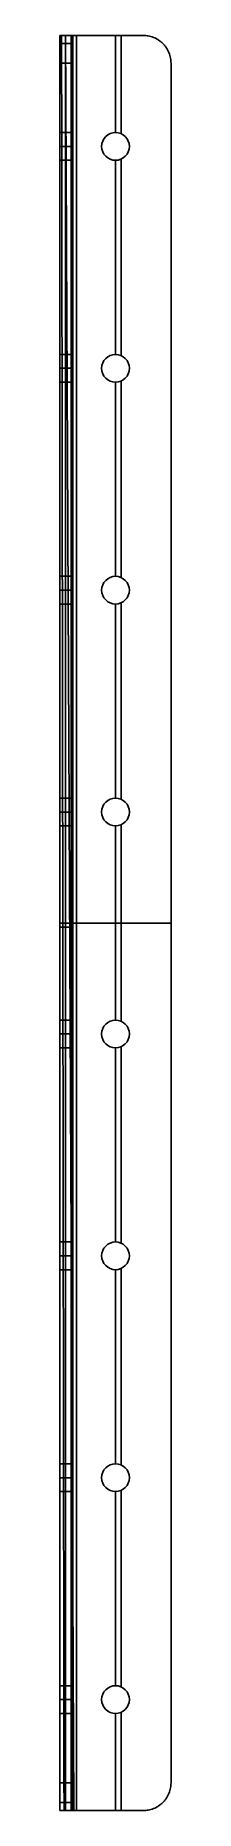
# Model space of a CAD drawing. Header units: millimetres. Extents: x 0 to 20, y -160 to 160.
import ezdxf

# ---------------------------------------------------------------- set-up
doc = ezdxf.new("R2010")
doc.units = ezdxf.units.MM
doc.layers.add('Default', color=7, linetype='Continuous', true_color=0x000000)

msp = doc.modelspace()

# ---------------------------------------------------------------- linework, layer by layer
at = {"layer": 'Default'}
for p, q in [((2, 160, 15), (0, 160, 15)), ((0, 160, 10), (2, 160, 10)), ((10, 160), (10, 160, 2)), ((15, 160), (15, 160, 2)), ((0, 142.5, 10), (2, 142.5, 10)), ((10, 142.5), (10, 142.5, 2)), ((0, 140, 12.5), (2, 140, 12.5)), ((0, 140, 7.5), (2, 140, 7.5)), ((7.5, 140), (7.5, 140, 2)), ((12.5, 140), (12.5, 140, 2)), ((0, 137.5, 10), (2, 137.5, 10)), ((10, 137.5), (10, 137.5, 2)), ((0, 102.5, 10), (2, 102.5, 10)), ((10, 102.5), (10, 102.5, 2)), ((0, 100, 12.5), (2, 100, 12.5)), ((0, 100, 7.5), (2, 100, 7.5)), ((7.5, 100), (7.5, 100, 2)), ((12.5, 100), (12.5, 100, 2)), ((0, 97.5, 10), (2, 97.5, 10)), ((10, 97.5), (10, 97.5, 2)), ((0, 62.5, 10), (2, 62.5, 10)), ((10, 62.5), (10, 62.5, 2)), ((0, 60, 12.5), (2, 60, 12.5)), ((0, 60, 7.5), (2, 60, 7.5)), ((7.5, 60), (7.5, 60, 2)), ((12.5, 60), (12.5, 60, 2)), ((0, 57.5, 10), (2, 57.5, 10)), ((10, 57.5), (10, 57.5, 2)), ((0, 22.5, 10), (2, 22.5, 10)), ((10, 22.5), (10, 22.5, 2)), ((0, 20, 12.5), (2, 20, 12.5)), ((0, 20, 7.5), (2, 20, 7.5)), ((7.5, 20), (7.5, 20, 2)), ((12.5, 20), (12.5, 20, 2)), ((0, 17.5, 10), (2, 17.5, 10)), ((10, 17.5), (10, 17.5, 2)), ((0, -17.5, 10), (2, -17.5, 10)), ((10, -17.5), (10, -17.5, 2)), ((0, -20, 12.5), (2, -20, 12.5)), ((0, -20, 7.5), (2, -20, 7.5)), ((7.5, -20), (7.5, -20, 2)), ((12.5, -20), (12.5, -20, 2)), ((0, -22.5, 10), (2, -22.5, 10)), ((10, -22.5), (10, -22.5, 2)), ((0, -57.5, 10), (2, -57.5, 10)), ((10, -57.5), (10, -57.5, 2)), ((0, -60, 12.5), (2, -60, 12.5)), ((0, -60, 7.5), (2, -60, 7.5)), ((7.5, -60), (7.5, -60, 2)), ((12.5, -60), (12.5, -60, 2)), ((0, -62.5, 10), (2, -62.5, 10)), ((10, -62.5), (10, -62.5, 2)), ((0, -97.5, 10), (2, -97.5, 10)), ((10, -97.5), (10, -97.5, 2)), ((0, -100, 12.5), (2, -100, 12.5)), ((0, -100, 7.5), (2, -100, 7.5)), ((7.5, -100), (7.5, -100, 2)), ((12.5, -100), (12.5, -100, 2)), ((0, -102.5, 10), (2, -102.5, 10)), ((10, -102.5), (10, -102.5, 2)), ((0, -137.5, 10), (2, -137.5, 10)), ((10, -137.5), (10, -137.5, 2)), ((0, -140, 12.5), (2, -140, 12.5)), ((0, -140, 7.5), (2, -140, 7.5)), ((7.5, -140), (7.5, -140, 2)), ((12.5, -140), (12.5, -140, 2)), ((0, -142.5, 10), (2, -142.5, 10)), ((10, -142.5), (10, -142.5, 2)), ((2, -160, 15), (0, -160, 15)), ((0, -160, 10), (2, -160, 10)), ((10, -160), (10, -160, 2)), ((15, -160), (15, -160, 2))]:
    msp.add_line(p, q, dxfattribs=at)
at = {"layer": 'Default', "extrusion": (1, 0, 0)}
for centre in [(140, 10), (140, 10, 1), (100, 10), (100, 10, 1), (60, 10), (60, 10, 1), (20, 10), (20, 10, 1), (-20, 10), (-20, 10, 1), (-60, 10), (-60, 10, 1), (-100, 10), (-100, 10, 1), (-140, 10), (-140, 10, 1)]:
    msp.add_circle(centre, 2.5, dxfattribs=at)
at = {"layer": 'Default', "extrusion": (-1, 0, 0)}
for centre in [(-140, 10, -2), (-100, 10, -2), (-60, 10, -2), (-20, 10, -2), (20, 10, -2), (60, 10, -2), (100, 10, -2), (140, 10, -2)]:
    msp.add_circle(centre, 2.5, dxfattribs=at)
at = {"layer": 'Default', "extrusion": (0, 0, -1)}
for centre in [(-10, 140, -2), (-10, 100, -2), (-10, 60, -2), (-10, 20, -2), (-10, -20, -2), (-10, -60, -2), (-10, -100, -2), (-10, -140, -2)]:
    msp.add_circle(centre, 2.5, dxfattribs=at)
at = {"layer": 'Default'}
for centre in [(10, 140), (10, 140, 1), (10, 100), (10, 100, 1), (10, 60), (10, 60, 1), (10, 20), (10, 20, 1), (10, -20), (10, -20, 1), (10, -60), (10, -60, 1), (10, -100), (10, -100, 1), (10, -140), (10, -140, 1)]:
    msp.add_circle(centre, 2.5, dxfattribs=at)
for points in [[(3, 160, 2), (2, 160, 2), (2, 160, 3)], [(0, 160, 1), (0, 160), (1, 160)], [(0, 155, 20), (0, 160, 20), (0, 160, 15)], [(1, 155, 20), (1, 160, 20), (1, 160, 15)], [(2, 160, 15), (2, 160, 20), (2, 155, 20)], [(15, 160), (20, 160), (20, 155)], [(20, 155, 2), (20, 160, 2), (15, 160, 2)], [(20, 155, 1), (20, 160, 1), (15, 160, 1)], [(3, 0, 2), (2, 0, 2), (2, 0, 3)], [(0, -0.75, 1.75), (0, -0.75), (1.75, -0.75)], [(0, -160, 15), (0, -160, 20), (0, -155, 20)], [(1, -155, 20), (1, -160, 20), (1, -160, 15)], [(2, -155, 20), (2, -160, 20), (2, -160, 15)], [(20, -155), (20, -160), (15, -160)], [(15, -160, 2), (20, -160, 2), (20, -155, 2)], [(20, -155, 1), (20, -160, 1), (15, -160, 1)], [(0, -160, 2.5), (0, -160), (2.5, -160)], [(3, -160, 2), (2, -160, 2), (2, -160, 3)]]:
    msp.add_rational_spline(points, [1, 0.707106781187, 1], degree=2, dxfattribs=at)
for points in [[(2.29, 160, 2.29), (2.29, 0, 2.29), (2.29, -160, 2.29)], [(0, -160, 2.5), (0, 0, 1.75), (0, 160, 1)], [(0, 160, 15), (0, 160, 8), (0, 160, 1)], [(0, 160, 10), (0, 151.25, 10), (0, 142.5, 10)], [(2, 158.54, 18.54), (1, 158.54, 18.54), (0, 158.54, 18.54)], [(0.73, -160, 0.73), (0.51, 0, 0.51), (0.29, 160, 0.29)], [(1, 160), (8, 160), (15, 160)], [(2.5, -160), (1.75, 0), (1, 160)], [(2, 160, 3), (2, 160, 9), (2, 160, 15)], [(2, 160, 3), (2, 0, 3), (2, -160, 3)], [(2, 160, 11), (2, 151.15, 11), (2, 142.29, 11)], [(3, 160, 2), (3, 0, 2), (3, -160, 2)], [(15, 160, 2), (9, 160, 2), (3, 160, 2)], [(10, 160), (10, 151.25), (10, 142.5)], [(11, 160, 2), (11, 151.15, 2), (11, 142.29, 2)], [(18.54, 158.54), (18.54, 158.54, 1), (18.54, 158.54, 2)], [(0, 155, 20), (0, 0, 20), (0, -155, 20)], [(2, 155, 20), (1, 155, 20), (0, 155, 20)], [(1, 155, 20), (1, 0, 20), (1, -155, 20)], [(2, 155, 20), (2, 0, 20), (2, -155, 20)], [(20, 155), (20, 0), (20, -155)], [(20, 155, 2), (20, 0, 2), (20, -155, 2)], [(20, 155), (20, 155, 1), (20, 155, 2)], [(20, 155, 1), (20, 0, 1), (20, -155, 1)], [(2, 137.71, 11), (2, 120, 11), (2, 102.29, 11)], [(11, 137.71, 2), (11, 120, 2), (11, 102.29, 2)], [(0, 137.5, 10), (0, 120, 10), (0, 102.5, 10)], [(10, 137.5), (10, 120), (10, 102.5)], [(0, 97.5, 10), (0, 80, 10), (0, 62.5, 10)], [(2, 97.71, 11), (2, 80, 11), (2, 62.29, 11)], [(10, 97.5), (10, 80), (10, 62.5)], [(11, 97.71, 2), (11, 80, 2), (11, 62.29, 2)], [(2, 57.71, 11), (2, 40, 11), (2, 22.29, 11)], [(11, 57.71, 2), (11, 40, 2), (11, 22.29, 2)], [(0, 57.5, 10), (0, 40, 10), (0, 22.5, 10)], [(10, 57.5), (10, 40), (10, 22.5)], [(0, 17.5, 10), (0, 0, 10), (0, -17.5, 10)], [(2, 17.71, 11), (2, 0, 11), (2, -17.71, 11)], [(10, 17.5), (10, 0), (10, -17.5)], [(11, 17.71, 2), (11, 0, 2), (11, -17.71, 2)], [(0, 0, 20), (0, 0, 10.88), (0, 0, 1.75)], [(2, 0, 20), (1, 0, 20), (0, 0, 20)], [(1.75, 0), (10.88, 0), (20, 0)], [(2, 0, 3), (2, 0, 11.5), (2, 0, 20)], [(20, 0, 2), (11.5, 0, 2), (3, 0, 2)], [(20, 0), (20, 0, 1), (20, 0, 2)], [(2, -22.29, 11), (2, -40, 11), (2, -57.71, 11)], [(11, -22.29, 2), (11, -40, 2), (11, -57.71, 2)], [(0, -22.5, 10), (0, -40, 10), (0, -57.5, 10)], [(10, -22.5), (10, -40), (10, -57.5)], [(0, -62.5, 10), (0, -80, 10), (0, -97.5, 10)], [(2, -62.29, 11), (2, -80, 11), (2, -97.71, 11)], [(10, -62.5), (10, -80), (10, -97.5)], [(11, -62.29, 2), (11, -80, 2), (11, -97.71, 2)], [(2, -102.29, 11), (2, -120, 11), (2, -137.71, 11)], [(11, -102.29, 2), (11, -120, 2), (11, -137.71, 2)], [(0, -102.5, 10), (0, -120, 10), (0, -137.5, 10)], [(10, -102.5), (10, -120), (10, -137.5)], [(0, -142.5, 10), (0, -151.25, 10), (0, -160, 10)], [(2, -142.29, 11), (2, -151.15, 11), (2, -160, 11)], [(10, -142.5), (10, -151.25), (10, -160)], [(11, -142.29, 2), (11, -151.15, 2), (11, -160, 2)], [(2, -155, 20), (1, -155, 20), (0, -155, 20)], [(20, -155), (20, -155, 1), (20, -155, 2)], [(2, -158.54, 18.54), (1, -158.54, 18.54), (0, -158.54, 18.54)], [(0, -160, 15), (0, -160, 8.75), (0, -160, 2.5)], [(2, -160, 3), (2, -160, 9), (2, -160, 15)], [(2.5, -160), (8.75, -160), (15, -160)], [(15, -160, 2), (9, -160, 2), (3, -160, 2)], [(18.54, -158.54), (18.54, -158.54, 1), (18.54, -158.54, 2)]]:
    msp.add_open_spline(points, degree=2, dxfattribs=at)

doc.saveas('drawing.dxf')
